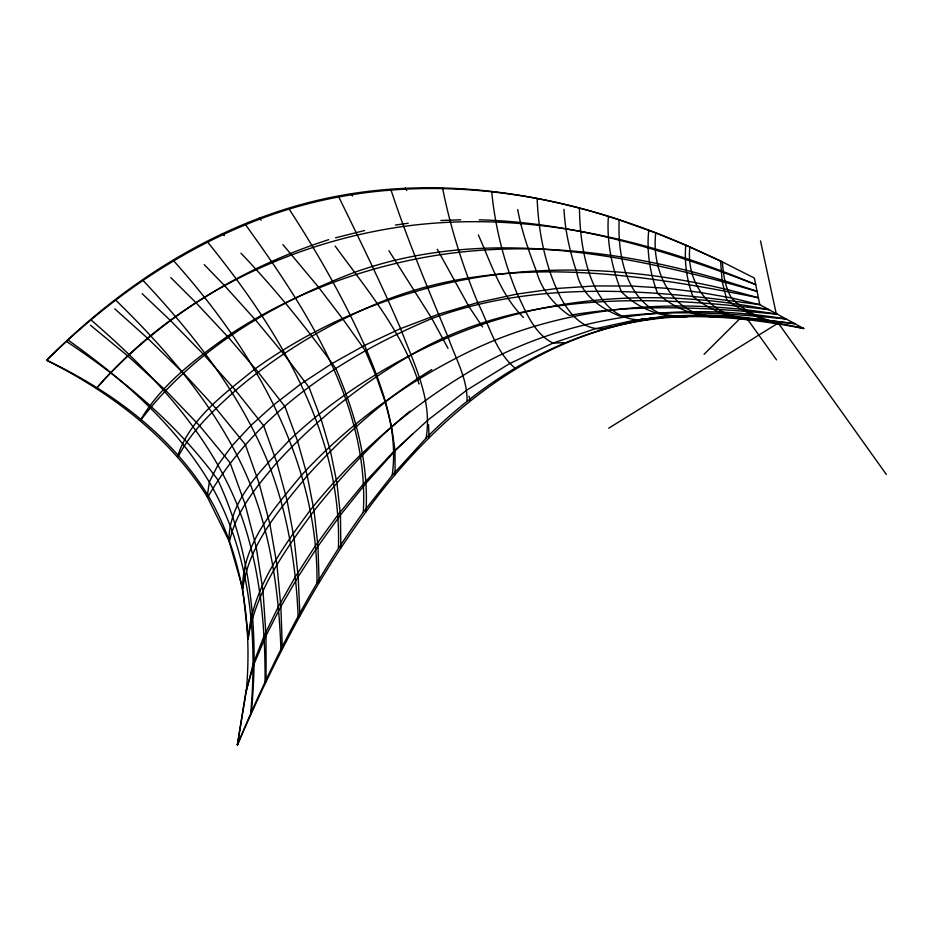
<?xml version="1.0" encoding="UTF-8"?>
<svg xmlns="http://www.w3.org/2000/svg" width="933" height="933" viewBox="0 0 933 933"><rect width="100%" height="100%" fill="white"/><g stroke="black" fill="none" stroke-linecap="round" stroke-linejoin="round"><path stroke-width="1.4" d="M412.701 433.81L395.044 450.849L366.074 483.119L340.452 515.039L317.966 546.237L298.198 576.676L280.868 606.543L265.998 635.746L254.033 664.051L245.962 691.295L237.344 745.082C272.506 663.398 313.453 583.755 366.016 511.785C368.838 462.313 355.31 413.622 335.845 368.57C306.782 328.113 275.41 289.242 240.959 253.228M608.293 217.657C606.753 242.953 612.118 268.144 621.32 291.621C638.534 309.068 662.931 318.631 687.458 316.684C726.55 315.984 765.422 321.139 803.745 328.533L759.789 304.694L731.46 297.919L700.007 292.391L666.547 288.297L631.338 286.011L594.543 285.953L556.395 288.507L517.267 294L477.754 302.572L438.592 314.188L400.595 328.603L364.57 345.397L331.157 364.045L300.869 383.964L274.045 404.595L251.024 425.343L232.177 445.636L218.03 464.809L209.342 482.139L207.173 496.694L228.982 540.86L242.662 588.466L248.283 638.872C251.502 589.971 281.929 548.569 310.059 510.468C352.697 457.123 404.525 411.255 462.826 375.661C558.75 315.762 675.889 300.601 786.181 319.004C731.542 313.383 676.343 309.919 621.6 316.124M207.173 496.694C168.896 436.026 110.024 392.105 46.65 360.255C114.934 292.799 196.84 237.483 289.125 209.085C396.758 176.395 513.267 184.617 619.162 219.861C617.669 253.683 624.947 296.146 658.43 312.672C678.069 319.144 699.132 314.339 719.401 316.03C747.834 317.71 776.058 321.862 803.745 328.533M619.162 219.861L655.771 232.935C650.896 272.226 673.976 319.832 719.401 316.03M649.275 318.223C697.756 312.905 746.598 317.721 794.788 323.669L736.638 316.509L704.998 315.004L671.2 315.914L634.79 320.124L595.324 328.766L552.977 343.087L509.243 363.8L466.792 390.134L428.049 419.967L393.878 451.35L363.94 483.282L337.769 515.109L315.039 546.318L295.318 576.816L278.314 606.742L264.074 635.956L253.065 664.191L246.277 691.306L237.344 745.082C271.141 663.433 311.389 583.988 363.299 512.252C369.386 404.409 305.756 308.461 245.496 224.631M246.277 691.306C252.353 624.27 242.72 554.82 208.421 496.029C170.622 434.638 110.957 390.822 46.65 360.255C117.57 288.764 204.315 231.034 302.105 204.257C429.833 169.468 566.203 192.968 685.778 245.122C684.286 262.453 686.77 279.993 692.799 296.297C708.835 309.569 728.825 317.43 749.421 319.832M648.762 230.183C646.487 251.607 649.986 273.264 657.59 293.347C674.349 308.765 696.788 317.045 719.483 317.197M250.662 713.733C257.788 634.732 250.137 551.811 209.342 482.139C174.518 423.979 122.643 378.973 67.992 340.009M228.982 540.86C228.597 499.528 263.759 467.841 289.755 439.793C335.833 396.432 390.134 362.366 448.225 337.501C548.942 294.175 662.197 288.39 768.932 309.651C647.829 294.851 516.334 291.143 408.153 356.628C359.637 385.481 314.992 420.981 276.856 462.663C257.356 485.86 236.411 510.211 229.74 540.58M242.662 588.466C242.172 543.636 274.78 507.575 301.709 475.025C345.805 427.209 398.683 387.86 456.424 358.027C554.61 306.421 669.101 296.216 777.376 314.223C708.24 307.47 638.044 303.47 569.235 315.401C553.922 304.485 541.7 290.093 536.603 271.69C528.883 251.467 521.605 230.917 517.71 209.563M251.222 713.605C259.012 634.452 251.84 552.616 217.821 479.854C176.955 424.13 123.541 379.299 66.231 341.303M363.299 512.252L392.163 475.352C398.671 430.23 381.912 386.192 364.57 345.397C343.181 297.989 317.488 252.645 289.125 209.085M392.163 475.352L426.054 438.16C432.865 399.872 413.751 363.404 400.595 328.603C381.352 284.029 359.998 240.422 338.702 196.816M242.837 588.431C248.901 544.242 279.958 509.021 307.26 475.748C344.125 435.408 385.096 398.134 431.827 369.538M248.038 638.895C255.595 590.356 285.743 549.444 314.048 510.748C342.843 474.664 374.273 440.423 410.007 411.103M177.527 456.482C189.819 418.392 224.83 393.563 254.546 369.27C306.56 331.6 365.888 304.764 427.804 288.075C536.207 259.024 651.281 267.235 758.389 297.79C633.449 272.249 498.444 252.831 376.99 303.598C325.839 325.22 277.906 354.447 235.559 390.402C214.345 409.75 192.408 429.635 178.891 455.386M208.421 496.029C257.461 411.931 343.892 355.543 431.862 318.538C536.72 279.527 651.269 289.557 759.789 304.694L754.389 278.069L720.544 260.983L685.778 245.122M140.393 420.258C161.876 383.615 197.12 357.701 231.256 333.641C287.247 296.951 350.516 272.156 416.06 258.966C530.131 236.224 648.167 253.846 757.095 291.399C627.606 253.659 485.836 225.646 354.762 272.238C273.952 303.143 194.589 349.234 141.571 419.092M366.016 511.785C441.227 407.849 553.969 318.643 687.458 316.684M96.531 388.221C174.144 298.688 287.002 242.86 403.627 226.427C523.845 209.937 645.158 238.09 755.718 284.612C667.223 250.394 574.658 222.451 479.165 219.815M97.184 387.393C158.948 318.316 240.667 267.934 328.649 239.676M704.077 354.307L741.035 317.523M426.054 438.16C494.91 368.523 587.358 318.981 686.571 315.867M608.736 428.189L778.262 323.028L886.35 474.465M335.542 237.81L364.546 230.533M395.464 225.04L408.222 223.209M609.995 327.133C583.626 335.67 565.27 309.511 556.395 288.507C544.079 260.085 538.271 229.273 537.151 198.402M642.137 318.841L644.995 318.596M650.616 319.028C591.814 328.952 579.568 250.266 579.498 208.106M563.964 342.679L552.977 343.087C533.979 333.536 526.119 311.984 517.267 294C503.668 261.322 495.096 226.672 491.679 191.452M440.843 220.503L460.715 219.803M640.796 319.424L652.389 319.331M609.855 326.877L612.596 326.888M749.852 318.62C711.704 317.978 685.615 283.819 689.872 246.942L655.771 232.935M778.262 323.028C760.92 318.783 743.823 311.121 731.46 297.919C725.011 287.049 723.297 274.267 722.375 261.881L689.872 246.942M777.527 323.856C759.439 318.981 742.167 311.074 726.9 300.181L722.189 281.638L720.544 260.983M620.165 316.24C600.444 308.322 580.781 294.525 576.722 272.261C569.97 251.887 565.048 230.824 563.987 209.33M514.584 367.73C495.353 351.379 488.927 324.451 477.754 302.572C462.546 265.613 450.324 227.395 442.604 188.151M90.431 325.22L127.739 355.94L165.456 390.169L199.569 425.74L230.008 462.628L245.064 504.123L256.143 546.808L263.001 590.729L265.998 635.746L266.092 681.685M114.747 308.846L147.776 338.422L183.428 373.107L215.955 408.432L245.286 444.481L259.257 483.784L269.835 523.868L276.938 564.803L280.868 606.543L282.337 648.925M90.956 319.867C150.749 371.626 207.231 430.801 237.355 505.185C259.397 561.328 265.438 621.996 265.065 681.895M142.154 293.697L170.517 320.579L204.502 355.415L235.559 390.402L263.619 425.681L276.856 462.663L287.002 500.088L294.047 538.084L298.198 576.676L299.925 615.862M170.786 277.591L196.012 302.759L228.527 337.548L258.161 372.092L284.927 406.543L297.545 441.076L307.26 475.748L314.048 510.748L317.966 546.237L319.144 582.484M115.645 300.064C170.284 353.385 221.203 412.899 250.336 484.32C271.083 536.767 278.967 593.108 280.903 649.193M204.187 264.587L224.293 285.358L255.444 319.914L283.644 353.887L309.056 387.393L321.127 419.325L330.445 451.106L336.93 482.921L340.452 515.039L340.86 547.904M523.471 317.512C500.741 295.026 491.178 263.468 478.337 234.941M222.381 233.588L224.34 235.652M142.936 280.32C193.493 334.119 239.968 393.423 267.981 462.336C287.282 511.342 295.913 563.754 298.128 616.2M259.234 218.1L261.123 220.223M282.944 244.621L318.188 286.769L342.901 319.144L365.118 350.388L376.349 376.64L385.259 402.018L391.603 426.673L395.044 450.849L395.067 474.85M173.573 260.704C253.111 349.409 318.293 460.249 316.998 582.857M207.558 241.974C277.742 328.778 342.364 432.504 338.411 548.324M335.134 246.032C366.856 289.522 402.555 331.88 419.057 384.023M746.61 317.955L776.548 359.893M482.524 326.877L468.891 306.502L437.262 249.239M351.053 193.644L352.651 196.012M388.933 250.709L431.862 318.538L448.027 348.301M405.389 187.918L406.695 190.484M390.927 189.691C407.359 239.968 428.037 288.659 448.225 337.501C455.397 358.249 467.55 378.576 467.048 401.108M468.996 396.222L470.162 400.397M760.5 240.901L776.419 314.526M428.527 424.573L429.075 437.6"/></g></svg>
